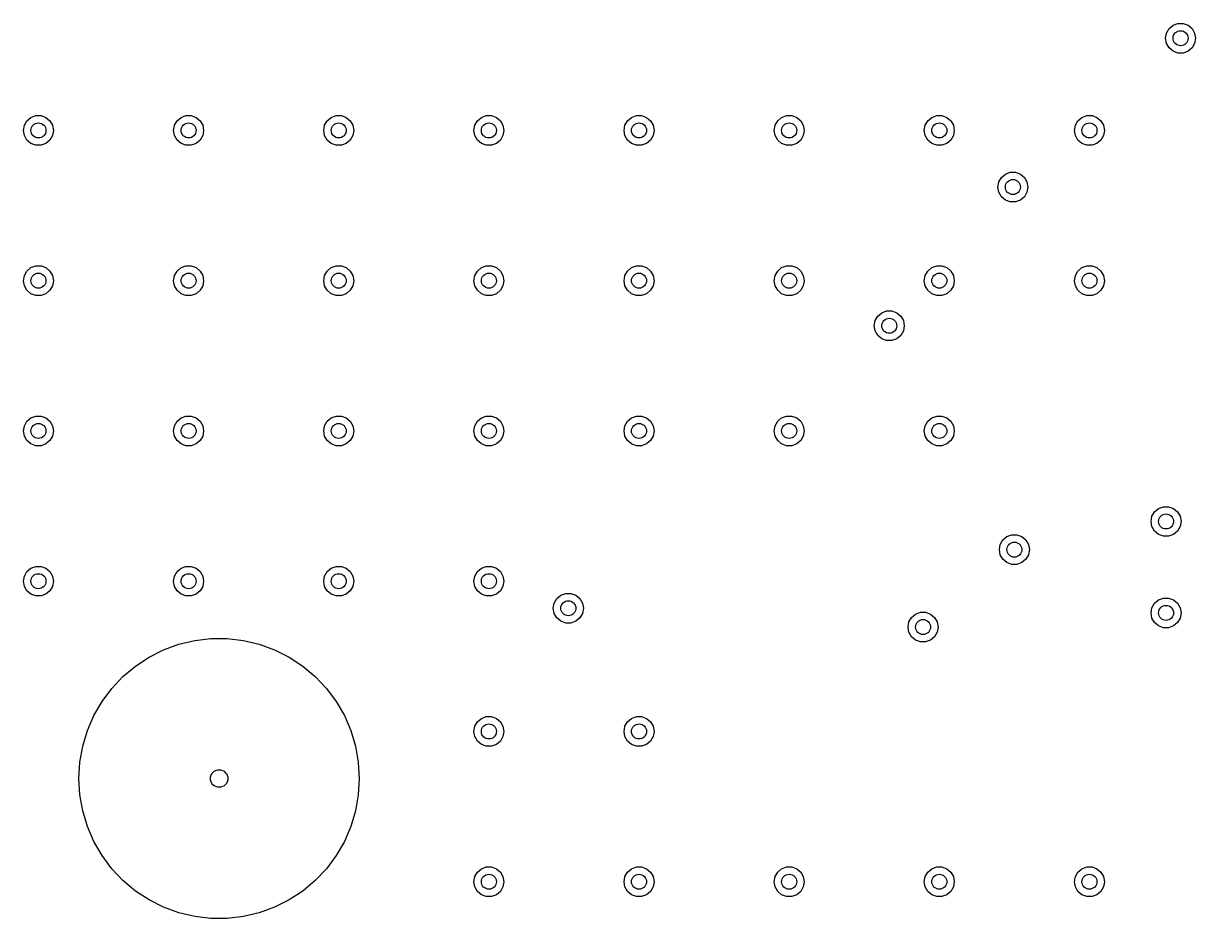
# Model space of a CAD drawing. Extents: x 4.4 to 6.31, y -4.84 to -3.38.
# Drawn here: x 4.401 to 5.323, y -4.841 to -4.137 of the extents above; entities that cross this region are included whole.
import ezdxf

# ---------------------------------------------------------------- set-up
doc = ezdxf.new("R2010")
doc.units = 0
doc.header["$MEASUREMENT"] = 0
doc.layers.add('BLACK', color=7, linetype='CONTINUOUS')

msp = doc.modelspace()

# ---------------------------------------------------------------- linework, layer by layer
at = {"layer": 'BLACK', "linetype": 'CONTINUOUS'}
for p, q in [((5.30237, -4.14123), (5.30551, -4.13859)), ((5.30551, -4.13859), (5.30937, -4.13719)), ((5.30937, -4.13719), (5.31347, -4.13719)), ((5.31347, -4.13719), (5.31732, -4.13859)), ((5.31732, -4.13859), (5.32047, -4.14123)), ((5.29961, -4.14882), (5.30032, -4.14478)), ((5.30032, -4.15286), (5.29961, -4.14882)), ((5.30032, -4.14478), (5.30237, -4.14123)), ((5.32047, -4.14123), (5.32252, -4.14478)), ((5.32252, -4.14478), (5.32323, -4.14882)), ((5.32323, -4.14882), (5.32252, -4.15286)), ((5.30237, -4.15641), (5.30032, -4.15286)), ((5.30551, -4.15905), (5.30237, -4.15641)), ((5.32047, -4.15641), (5.31732, -4.15905)), ((5.32252, -4.15286), (5.32047, -4.15641)), ((5.30937, -4.16045), (5.30551, -4.15905)), ((5.31347, -4.16045), (5.30937, -4.16045)), ((5.31732, -4.15905), (5.31347, -4.16045)), ((4.40189, -4.21722), (4.40394, -4.21367)), ((4.40394, -4.21367), (4.40709, -4.21103)), ((4.40709, -4.21103), (4.41094, -4.20963)), ((4.41094, -4.20963), (4.41504, -4.20963)), ((4.41504, -4.20963), (4.4189, -4.21103)), ((4.4189, -4.21103), (4.42204, -4.21367)), ((4.42204, -4.21367), (4.42409, -4.21722)), ((4.52, -4.21722), (4.52205, -4.21367)), ((4.52205, -4.21367), (4.5252, -4.21103)), ((4.5252, -4.21103), (4.52905, -4.20963)), ((4.52905, -4.20963), (4.53315, -4.20963)), ((4.53315, -4.20963), (4.53701, -4.21103)), ((4.53701, -4.21103), (4.54015, -4.21367)), ((4.54015, -4.21367), (4.5422, -4.21722)), ((4.63811, -4.21722), (4.64016, -4.21367)), ((4.64016, -4.21367), (4.64331, -4.21103)), ((4.64331, -4.21103), (4.64716, -4.20963)), ((4.64716, -4.20963), (4.65126, -4.20963)), ((4.65126, -4.20963), (4.65512, -4.21103)), ((4.65512, -4.21103), (4.65826, -4.21367)), ((4.65826, -4.21367), (4.66031, -4.21722)), ((4.75622, -4.21722), (4.75828, -4.21367)), ((4.75828, -4.21367), (4.76142, -4.21103)), ((4.76142, -4.21103), (4.76527, -4.20963)), ((4.76527, -4.20963), (4.76937, -4.20963)), ((4.76937, -4.20963), (4.77323, -4.21103)), ((4.77323, -4.21103), (4.77637, -4.21367)), ((4.77637, -4.21367), (4.77842, -4.21722)), ((4.87433, -4.21722), (4.87639, -4.21367)), ((4.87639, -4.21367), (4.87953, -4.21103)), ((4.87953, -4.21103), (4.88338, -4.20963)), ((4.88338, -4.20963), (4.88748, -4.20963)), ((4.88748, -4.20963), (4.89134, -4.21103)), ((4.89134, -4.21103), (4.89448, -4.21367)), ((4.89448, -4.21367), (4.89653, -4.21722)), ((4.99244, -4.21722), (4.9945, -4.21367)), ((4.9945, -4.21367), (4.99764, -4.21103)), ((4.99764, -4.21103), (5.00149, -4.20963)), ((5.00149, -4.20963), (5.00559, -4.20963)), ((5.00559, -4.20963), (5.00945, -4.21103)), ((5.00945, -4.21103), (5.01259, -4.21367)), ((5.01259, -4.21367), (5.01464, -4.21722)), ((5.11055, -4.21722), (5.11261, -4.21367)), ((5.11261, -4.21367), (5.11575, -4.21103)), ((5.11575, -4.21103), (5.1196, -4.20963)), ((5.1196, -4.20963), (5.1237, -4.20963)), ((5.1237, -4.20963), (5.12756, -4.21103)), ((5.12756, -4.21103), (5.1307, -4.21367)), ((5.1307, -4.21367), (5.13275, -4.21722)), ((5.22867, -4.21722), (5.23072, -4.21367)), ((5.23072, -4.21367), (5.23386, -4.21103)), ((5.23386, -4.21103), (5.23771, -4.20963)), ((5.23771, -4.20963), (5.24181, -4.20963)), ((5.24181, -4.20963), (5.24567, -4.21103)), ((5.24567, -4.21103), (5.24881, -4.21367)), ((5.24881, -4.21367), (5.25086, -4.21722)), ((4.40118, -4.22126), (4.40189, -4.21722)), ((4.40189, -4.2253), (4.40118, -4.22126)), ((4.42409, -4.21722), (4.4248, -4.22126)), ((4.4248, -4.22126), (4.42409, -4.2253)), ((4.51929, -4.22126), (4.52, -4.21722)), ((4.52, -4.2253), (4.51929, -4.22126)), ((4.5422, -4.21722), (4.54291, -4.22126)), ((4.54291, -4.22126), (4.5422, -4.2253)), ((4.6374, -4.22126), (4.63811, -4.21722)), ((4.63811, -4.2253), (4.6374, -4.22126)), ((4.66031, -4.21722), (4.66102, -4.22126)), ((4.66102, -4.22126), (4.66031, -4.2253)), ((4.75551, -4.22126), (4.75622, -4.21722)), ((4.75622, -4.2253), (4.75551, -4.22126)), ((4.77842, -4.21722), (4.77913, -4.22126)), ((4.77913, -4.22126), (4.77842, -4.2253)), ((4.87362, -4.22126), (4.87433, -4.21722)), ((4.87433, -4.2253), (4.87362, -4.22126)), ((4.89653, -4.21722), (4.89724, -4.22126)), ((4.89724, -4.22126), (4.89653, -4.2253)), ((4.99173, -4.22126), (4.99244, -4.21722)), ((4.99244, -4.2253), (4.99173, -4.22126)), ((5.01464, -4.21722), (5.01535, -4.22126)), ((5.01535, -4.22126), (5.01464, -4.2253)), ((5.10984, -4.22126), (5.11055, -4.21722)), ((5.11055, -4.2253), (5.10984, -4.22126)), ((5.13275, -4.21722), (5.13346, -4.22126)), ((5.13346, -4.22126), (5.13275, -4.2253)), ((5.22795, -4.22126), (5.22867, -4.21722)), ((5.22867, -4.2253), (5.22795, -4.22126)), ((5.25086, -4.21722), (5.25157, -4.22126)), ((5.25157, -4.22126), (5.25086, -4.2253)), ((4.40394, -4.22885), (4.40189, -4.2253)), ((4.40709, -4.23149), (4.40394, -4.22885)), ((4.41094, -4.23289), (4.40709, -4.23149)), ((4.4189, -4.23149), (4.41504, -4.23289)), ((4.42204, -4.22885), (4.4189, -4.23149)), ((4.42409, -4.2253), (4.42204, -4.22885)), ((4.52205, -4.22885), (4.52, -4.2253)), ((4.5252, -4.23149), (4.52205, -4.22885)), ((4.52905, -4.23289), (4.5252, -4.23149)), ((4.53701, -4.23149), (4.53315, -4.23289)), ((4.54015, -4.22885), (4.53701, -4.23149)), ((4.5422, -4.2253), (4.54015, -4.22885)), ((4.64016, -4.22885), (4.63811, -4.2253)), ((4.64331, -4.23149), (4.64016, -4.22885)), ((4.64716, -4.23289), (4.64331, -4.23149)), ((4.65512, -4.23149), (4.65126, -4.23289)), ((4.65826, -4.22885), (4.65512, -4.23149)), ((4.66031, -4.2253), (4.65826, -4.22885)), ((4.75828, -4.22885), (4.75622, -4.2253)), ((4.76142, -4.23149), (4.75828, -4.22885)), ((4.76527, -4.23289), (4.76142, -4.23149)), ((4.77323, -4.23149), (4.76937, -4.23289)), ((4.77637, -4.22885), (4.77323, -4.23149)), ((4.77842, -4.2253), (4.77637, -4.22885)), ((4.87639, -4.22885), (4.87433, -4.2253)), ((4.87953, -4.23149), (4.87639, -4.22885)), ((4.88338, -4.23289), (4.87953, -4.23149)), ((4.89134, -4.23149), (4.88748, -4.23289)), ((4.89448, -4.22885), (4.89134, -4.23149)), ((4.89653, -4.2253), (4.89448, -4.22885)), ((4.9945, -4.22885), (4.99244, -4.2253)), ((4.99764, -4.23149), (4.9945, -4.22885)), ((5.00149, -4.23289), (4.99764, -4.23149)), ((5.00945, -4.23149), (5.00559, -4.23289)), ((5.01259, -4.22885), (5.00945, -4.23149)), ((5.01464, -4.2253), (5.01259, -4.22885)), ((5.11261, -4.22885), (5.11055, -4.2253)), ((5.11575, -4.23149), (5.11261, -4.22885)), ((5.1196, -4.23289), (5.11575, -4.23149)), ((5.12756, -4.23149), (5.1237, -4.23289)), ((5.1307, -4.22885), (5.12756, -4.23149)), ((5.13275, -4.2253), (5.1307, -4.22885)), ((5.23072, -4.22885), (5.22867, -4.2253)), ((5.23386, -4.23149), (5.23072, -4.22885)), ((5.23771, -4.23289), (5.23386, -4.23149)), ((5.24567, -4.23149), (5.24181, -4.23289)), ((5.24881, -4.22885), (5.24567, -4.23149)), ((5.25086, -4.2253), (5.24881, -4.22885)), ((4.41504, -4.23289), (4.41094, -4.23289)), ((4.53315, -4.23289), (4.52905, -4.23289)), ((4.65126, -4.23289), (4.64716, -4.23289)), ((4.76937, -4.23289), (4.76527, -4.23289)), ((4.88748, -4.23289), (4.88338, -4.23289)), ((5.00559, -4.23289), (5.00149, -4.23289)), ((5.1237, -4.23289), (5.1196, -4.23289)), ((5.24181, -4.23289), (5.23771, -4.23289)), ((5.16843, -4.26171), (5.17048, -4.25816)), ((5.17048, -4.25816), (5.17362, -4.25552)), ((5.17362, -4.25552), (5.17748, -4.25412)), ((5.17748, -4.25412), (5.18158, -4.25412)), ((5.18158, -4.25412), (5.18543, -4.25552)), ((5.18543, -4.25552), (5.18858, -4.25816)), ((5.18858, -4.25816), (5.19063, -4.26171)), ((5.16772, -4.26575), (5.16843, -4.26171)), ((5.16843, -4.26979), (5.16772, -4.26575)), ((5.19063, -4.26171), (5.19134, -4.26575)), ((5.19134, -4.26575), (5.19063, -4.26979)), ((5.17048, -4.27334), (5.16843, -4.26979)), ((5.17362, -4.27598), (5.17048, -4.27334)), ((5.17748, -4.27738), (5.17362, -4.27598)), ((5.18158, -4.27738), (5.17748, -4.27738)), ((5.18543, -4.27598), (5.18158, -4.27738)), ((5.18858, -4.27334), (5.18543, -4.27598)), ((5.19063, -4.26979), (5.18858, -4.27334)), ((4.40189, -4.33533), (4.40394, -4.33178)), ((4.40394, -4.33178), (4.40709, -4.32914)), ((4.40709, -4.32914), (4.41094, -4.32774)), ((4.41094, -4.32774), (4.41504, -4.32774)), ((4.41504, -4.32774), (4.4189, -4.32914)), ((4.4189, -4.32914), (4.42204, -4.33178)), ((4.42204, -4.33178), (4.42409, -4.33533)), ((4.52, -4.33533), (4.52205, -4.33178)), ((4.52205, -4.33178), (4.5252, -4.32914)), ((4.5252, -4.32914), (4.52905, -4.32774)), ((4.52905, -4.32774), (4.53315, -4.32774)), ((4.53315, -4.32774), (4.53701, -4.32914)), ((4.53701, -4.32914), (4.54015, -4.33178)), ((4.54015, -4.33178), (4.5422, -4.33533)), ((4.63811, -4.33533), (4.64016, -4.33178)), ((4.64016, -4.33178), (4.64331, -4.32914)), ((4.64331, -4.32914), (4.64716, -4.32774)), ((4.64716, -4.32774), (4.65126, -4.32774)), ((4.65126, -4.32774), (4.65512, -4.32914)), ((4.65512, -4.32914), (4.65826, -4.33178)), ((4.65826, -4.33178), (4.66031, -4.33533)), ((4.75622, -4.33533), (4.75828, -4.33178)), ((4.75828, -4.33178), (4.76142, -4.32914)), ((4.76142, -4.32914), (4.76527, -4.32774)), ((4.76527, -4.32774), (4.76937, -4.32774)), ((4.76937, -4.32774), (4.77323, -4.32914)), ((4.77323, -4.32914), (4.77637, -4.33178)), ((4.77637, -4.33178), (4.77842, -4.33533)), ((4.87433, -4.33533), (4.87639, -4.33178)), ((4.87639, -4.33178), (4.87953, -4.32914)), ((4.87953, -4.32914), (4.88338, -4.32774)), ((4.88338, -4.32774), (4.88748, -4.32774)), ((4.88748, -4.32774), (4.89134, -4.32914)), ((4.89134, -4.32914), (4.89448, -4.33178)), ((4.89448, -4.33178), (4.89653, -4.33533)), ((4.99244, -4.33533), (4.9945, -4.33178)), ((4.9945, -4.33178), (4.99764, -4.32914)), ((4.99764, -4.32914), (5.00149, -4.32774)), ((5.00149, -4.32774), (5.00559, -4.32774)), ((5.00559, -4.32774), (5.00945, -4.32914)), ((5.00945, -4.32914), (5.01259, -4.33178)), ((5.01259, -4.33178), (5.01464, -4.33533)), ((5.11055, -4.33533), (5.11261, -4.33178)), ((5.11261, -4.33178), (5.11575, -4.32914)), ((5.11575, -4.32914), (5.1196, -4.32774)), ((5.1196, -4.32774), (5.1237, -4.32774)), ((5.1237, -4.32774), (5.12756, -4.32914)), ((5.12756, -4.32914), (5.1307, -4.33178)), ((5.1307, -4.33178), (5.13275, -4.33533)), ((5.22867, -4.33533), (5.23072, -4.33178)), ((5.23072, -4.33178), (5.23386, -4.32914)), ((5.23386, -4.32914), (5.23771, -4.32774)), ((5.23771, -4.32774), (5.24181, -4.32774)), ((5.24181, -4.32774), (5.24567, -4.32914)), ((5.24567, -4.32914), (5.24881, -4.33178)), ((5.24881, -4.33178), (5.25086, -4.33533)), ((4.40118, -4.33937), (4.40189, -4.33533)), ((4.40189, -4.34341), (4.40118, -4.33937)), ((4.42409, -4.33533), (4.4248, -4.33937)), ((4.4248, -4.33937), (4.42409, -4.34341)), ((4.51929, -4.33937), (4.52, -4.33533)), ((4.52, -4.34341), (4.51929, -4.33937)), ((4.5422, -4.33533), (4.54291, -4.33937)), ((4.54291, -4.33937), (4.5422, -4.34341)), ((4.6374, -4.33937), (4.63811, -4.33533)), ((4.63811, -4.34341), (4.6374, -4.33937)), ((4.66031, -4.33533), (4.66102, -4.33937)), ((4.66102, -4.33937), (4.66031, -4.34341)), ((4.75551, -4.33937), (4.75622, -4.33533)), ((4.75622, -4.34341), (4.75551, -4.33937)), ((4.77842, -4.33533), (4.77913, -4.33937)), ((4.77913, -4.33937), (4.77842, -4.34341)), ((4.87362, -4.33937), (4.87433, -4.33533)), ((4.87433, -4.34341), (4.87362, -4.33937)), ((4.89653, -4.33533), (4.89724, -4.33937)), ((4.89724, -4.33937), (4.89653, -4.34341)), ((4.99173, -4.33937), (4.99244, -4.33533)), ((4.99244, -4.34341), (4.99173, -4.33937)), ((5.01464, -4.33533), (5.01535, -4.33937)), ((5.01535, -4.33937), (5.01464, -4.34341)), ((5.10984, -4.33937), (5.11055, -4.33533)), ((5.11055, -4.34341), (5.10984, -4.33937)), ((5.13275, -4.33533), (5.13346, -4.33937)), ((5.13346, -4.33937), (5.13275, -4.34341)), ((5.22795, -4.33937), (5.22867, -4.33533)), ((5.22867, -4.34341), (5.22795, -4.33937)), ((5.25086, -4.33533), (5.25157, -4.33937)), ((5.25157, -4.33937), (5.25086, -4.34341)), ((4.40394, -4.34696), (4.40189, -4.34341)), ((4.40709, -4.3496), (4.40394, -4.34696)), ((4.41094, -4.351), (4.40709, -4.3496)), ((4.41504, -4.351), (4.41094, -4.351)), ((4.4189, -4.3496), (4.41504, -4.351)), ((4.42204, -4.34696), (4.4189, -4.3496)), ((4.42409, -4.34341), (4.42204, -4.34696)), ((4.52205, -4.34696), (4.52, -4.34341)), ((4.5252, -4.3496), (4.52205, -4.34696)), ((4.52905, -4.351), (4.5252, -4.3496)), ((4.53315, -4.351), (4.52905, -4.351)), ((4.53701, -4.3496), (4.53315, -4.351)), ((4.54015, -4.34696), (4.53701, -4.3496)), ((4.5422, -4.34341), (4.54015, -4.34696)), ((4.64016, -4.34696), (4.63811, -4.34341)), ((4.64331, -4.3496), (4.64016, -4.34696)), ((4.64716, -4.351), (4.64331, -4.3496)), ((4.65126, -4.351), (4.64716, -4.351)), ((4.65512, -4.3496), (4.65126, -4.351)), ((4.65826, -4.34696), (4.65512, -4.3496)), ((4.66031, -4.34341), (4.65826, -4.34696)), ((4.75828, -4.34696), (4.75622, -4.34341)), ((4.76142, -4.3496), (4.75828, -4.34696)), ((4.76527, -4.351), (4.76142, -4.3496)), ((4.76937, -4.351), (4.76527, -4.351)), ((4.77323, -4.3496), (4.76937, -4.351)), ((4.77637, -4.34696), (4.77323, -4.3496)), ((4.77842, -4.34341), (4.77637, -4.34696)), ((4.87639, -4.34696), (4.87433, -4.34341)), ((4.87953, -4.3496), (4.87639, -4.34696)), ((4.88338, -4.351), (4.87953, -4.3496)), ((4.88748, -4.351), (4.88338, -4.351)), ((4.89134, -4.3496), (4.88748, -4.351)), ((4.89448, -4.34696), (4.89134, -4.3496)), ((4.89653, -4.34341), (4.89448, -4.34696)), ((4.9945, -4.34696), (4.99244, -4.34341)), ((4.99764, -4.3496), (4.9945, -4.34696)), ((5.00149, -4.351), (4.99764, -4.3496)), ((5.00559, -4.351), (5.00149, -4.351)), ((5.00945, -4.3496), (5.00559, -4.351)), ((5.01259, -4.34696), (5.00945, -4.3496)), ((5.01464, -4.34341), (5.01259, -4.34696)), ((5.11261, -4.34696), (5.11055, -4.34341)), ((5.11575, -4.3496), (5.11261, -4.34696)), ((5.1196, -4.351), (5.11575, -4.3496)), ((5.1237, -4.351), (5.1196, -4.351)), ((5.12756, -4.3496), (5.1237, -4.351)), ((5.1307, -4.34696), (5.12756, -4.3496)), ((5.13275, -4.34341), (5.1307, -4.34696)), ((5.23072, -4.34696), (5.22867, -4.34341)), ((5.23386, -4.3496), (5.23072, -4.34696)), ((5.23771, -4.351), (5.23386, -4.3496)), ((5.24181, -4.351), (5.23771, -4.351)), ((5.24567, -4.3496), (5.24181, -4.351)), ((5.24881, -4.34696), (5.24567, -4.3496)), ((5.25086, -4.34341), (5.24881, -4.34696)), ((5.07118, -4.37076), (5.07324, -4.36721)), ((5.07324, -4.36721), (5.07638, -4.36457)), ((5.07638, -4.36457), (5.08023, -4.36317)), ((5.08023, -4.36317), (5.08433, -4.36317)), ((5.08433, -4.36317), (5.08819, -4.36457)), ((5.08819, -4.36457), (5.09133, -4.36721)), ((5.09133, -4.36721), (5.09338, -4.37076)), ((5.07047, -4.3748), (5.07118, -4.37076)), ((5.07118, -4.37884), (5.07047, -4.3748)), ((5.07324, -4.3824), (5.07118, -4.37884)), ((5.09338, -4.37884), (5.09133, -4.3824)), ((5.09338, -4.37076), (5.09409, -4.3748)), ((5.09409, -4.3748), (5.09338, -4.37884)), ((5.07638, -4.38503), (5.07324, -4.3824)), ((5.08023, -4.38643), (5.07638, -4.38503)), ((5.08433, -4.38643), (5.08023, -4.38643)), ((5.08819, -4.38503), (5.08433, -4.38643)), ((5.09133, -4.3824), (5.08819, -4.38503)), ((4.40118, -4.45748), (4.40189, -4.45344)), ((4.40189, -4.45344), (4.40394, -4.44989)), ((4.40394, -4.44989), (4.40709, -4.44725)), ((4.40709, -4.44725), (4.41094, -4.44585)), ((4.41094, -4.44585), (4.41504, -4.44585)), ((4.41504, -4.44585), (4.4189, -4.44725)), ((4.4189, -4.44725), (4.42204, -4.44989)), ((4.42204, -4.44989), (4.42409, -4.45344)), ((4.42409, -4.45344), (4.4248, -4.45748)), ((4.51929, -4.45748), (4.52, -4.45344)), ((4.52, -4.45344), (4.52205, -4.44989)), ((4.52205, -4.44989), (4.5252, -4.44725)), ((4.5252, -4.44725), (4.52905, -4.44585)), ((4.52905, -4.44585), (4.53315, -4.44585)), ((4.53315, -4.44585), (4.53701, -4.44725)), ((4.53701, -4.44725), (4.54015, -4.44989)), ((4.54015, -4.44989), (4.5422, -4.45344)), ((4.5422, -4.45344), (4.54291, -4.45748)), ((4.6374, -4.45748), (4.63811, -4.45344)), ((4.63811, -4.45344), (4.64016, -4.44989)), ((4.64016, -4.44989), (4.64331, -4.44725)), ((4.64331, -4.44725), (4.64716, -4.44585)), ((4.64716, -4.44585), (4.65126, -4.44585)), ((4.65126, -4.44585), (4.65512, -4.44725)), ((4.65512, -4.44725), (4.65826, -4.44989)), ((4.65826, -4.44989), (4.66031, -4.45344)), ((4.66031, -4.45344), (4.66102, -4.45748)), ((4.75551, -4.45748), (4.75622, -4.45344)), ((4.75622, -4.45344), (4.75828, -4.44989)), ((4.75828, -4.44989), (4.76142, -4.44725)), ((4.76142, -4.44725), (4.76527, -4.44585)), ((4.76527, -4.44585), (4.76937, -4.44585)), ((4.76937, -4.44585), (4.77323, -4.44725)), ((4.77323, -4.44725), (4.77637, -4.44989)), ((4.77637, -4.44989), (4.77842, -4.45344)), ((4.77842, -4.45344), (4.77913, -4.45748)), ((4.87362, -4.45748), (4.87433, -4.45344)), ((4.87433, -4.45344), (4.87639, -4.44989)), ((4.87639, -4.44989), (4.87953, -4.44725)), ((4.87953, -4.44725), (4.88338, -4.44585)), ((4.88338, -4.44585), (4.88748, -4.44585)), ((4.88748, -4.44585), (4.89134, -4.44725)), ((4.89134, -4.44725), (4.89448, -4.44989)), ((4.89448, -4.44989), (4.89653, -4.45344)), ((4.89653, -4.45344), (4.89724, -4.45748)), ((4.99173, -4.45748), (4.99244, -4.45344)), ((4.99244, -4.45344), (4.9945, -4.44989)), ((4.9945, -4.44989), (4.99764, -4.44725)), ((4.99764, -4.44725), (5.00149, -4.44585)), ((5.00149, -4.44585), (5.00559, -4.44585)), ((5.00559, -4.44585), (5.00945, -4.44725)), ((5.00945, -4.44725), (5.01259, -4.44989)), ((5.01259, -4.44989), (5.01464, -4.45344)), ((5.01464, -4.45344), (5.01535, -4.45748)), ((5.10984, -4.45748), (5.11055, -4.45344)), ((5.11055, -4.45344), (5.11261, -4.44989)), ((5.11261, -4.44989), (5.11575, -4.44725)), ((5.11575, -4.44725), (5.1196, -4.44585)), ((5.1196, -4.44585), (5.1237, -4.44585)), ((5.1237, -4.44585), (5.12756, -4.44725)), ((5.12756, -4.44725), (5.1307, -4.44989)), ((5.1307, -4.44989), (5.13275, -4.45344)), ((5.13275, -4.45344), (5.13346, -4.45748)), ((4.40189, -4.46152), (4.40118, -4.45748)), ((4.40394, -4.46507), (4.40189, -4.46152)), ((4.42409, -4.46152), (4.42204, -4.46507)), ((4.4248, -4.45748), (4.42409, -4.46152)), ((4.52, -4.46152), (4.51929, -4.45748)), ((4.52205, -4.46507), (4.52, -4.46152)), ((4.5422, -4.46152), (4.54015, -4.46507)), ((4.54291, -4.45748), (4.5422, -4.46152)), ((4.63811, -4.46152), (4.6374, -4.45748)), ((4.64016, -4.46507), (4.63811, -4.46152)), ((4.66031, -4.46152), (4.65826, -4.46507)), ((4.66102, -4.45748), (4.66031, -4.46152)), ((4.75622, -4.46152), (4.75551, -4.45748)), ((4.75828, -4.46507), (4.75622, -4.46152)), ((4.77842, -4.46152), (4.77637, -4.46507)), ((4.77913, -4.45748), (4.77842, -4.46152)), ((4.87433, -4.46152), (4.87362, -4.45748)), ((4.87639, -4.46507), (4.87433, -4.46152)), ((4.89653, -4.46152), (4.89448, -4.46507)), ((4.89724, -4.45748), (4.89653, -4.46152)), ((4.99244, -4.46152), (4.99173, -4.45748)), ((4.9945, -4.46507), (4.99244, -4.46152)), ((5.01464, -4.46152), (5.01259, -4.46507)), ((5.01535, -4.45748), (5.01464, -4.46152)), ((5.11055, -4.46152), (5.10984, -4.45748)), ((5.11261, -4.46507), (5.11055, -4.46152)), ((5.13275, -4.46152), (5.1307, -4.46507)), ((5.13346, -4.45748), (5.13275, -4.46152)), ((4.40709, -4.46771), (4.40394, -4.46507)), ((4.41094, -4.46911), (4.40709, -4.46771)), ((4.41504, -4.46911), (4.41094, -4.46911)), ((4.4189, -4.46771), (4.41504, -4.46911)), ((4.42204, -4.46507), (4.4189, -4.46771)), ((4.5252, -4.46771), (4.52205, -4.46507)), ((4.52905, -4.46911), (4.5252, -4.46771)), ((4.53315, -4.46911), (4.52905, -4.46911)), ((4.53701, -4.46771), (4.53315, -4.46911)), ((4.54015, -4.46507), (4.53701, -4.46771)), ((4.64331, -4.46771), (4.64016, -4.46507)), ((4.64716, -4.46911), (4.64331, -4.46771)), ((4.65126, -4.46911), (4.64716, -4.46911)), ((4.65512, -4.46771), (4.65126, -4.46911)), ((4.65826, -4.46507), (4.65512, -4.46771)), ((4.76142, -4.46771), (4.75828, -4.46507)), ((4.76527, -4.46911), (4.76142, -4.46771)), ((4.76937, -4.46911), (4.76527, -4.46911)), ((4.77323, -4.46771), (4.76937, -4.46911)), ((4.77637, -4.46507), (4.77323, -4.46771)), ((4.87953, -4.46771), (4.87639, -4.46507)), ((4.88338, -4.46911), (4.87953, -4.46771)), ((4.88748, -4.46911), (4.88338, -4.46911)), ((4.89134, -4.46771), (4.88748, -4.46911)), ((4.89448, -4.46507), (4.89134, -4.46771)), ((4.99764, -4.46771), (4.9945, -4.46507)), ((5.00149, -4.46911), (4.99764, -4.46771)), ((5.00559, -4.46911), (5.00149, -4.46911)), ((5.00945, -4.46771), (5.00559, -4.46911)), ((5.01259, -4.46507), (5.00945, -4.46771)), ((5.11575, -4.46771), (5.11261, -4.46507)), ((5.1196, -4.46911), (5.11575, -4.46771)), ((5.1237, -4.46911), (5.1196, -4.46911)), ((5.12756, -4.46771), (5.1237, -4.46911)), ((5.1307, -4.46507), (5.12756, -4.46771)), ((5.29409, -4.51841), (5.29795, -4.51701)), ((5.29795, -4.51701), (5.30205, -4.51701)), ((5.30205, -4.51701), (5.30591, -4.51841)), ((5.28819, -4.52864), (5.2889, -4.5246)), ((5.2889, -4.5246), (5.29095, -4.52105)), ((5.29095, -4.52105), (5.29409, -4.51841)), ((5.30591, -4.51841), (5.30905, -4.52105)), ((5.30905, -4.52105), (5.3111, -4.5246)), ((5.3111, -4.5246), (5.31181, -4.52864)), ((5.2889, -4.53268), (5.28819, -4.52864)), ((5.29095, -4.53623), (5.2889, -4.53268)), ((5.29409, -4.53887), (5.29095, -4.53623)), ((5.30905, -4.53623), (5.30591, -4.53887)), ((5.3111, -4.53268), (5.30905, -4.53623)), ((5.31181, -4.52864), (5.3111, -4.53268)), ((5.16961, -4.54675), (5.17166, -4.5432)), ((5.17166, -4.5432), (5.1748, -4.54056)), ((5.1748, -4.54056), (5.17866, -4.53916)), ((5.17866, -4.53916), (5.18276, -4.53916)), ((5.18276, -4.53916), (5.18661, -4.54056)), ((5.18661, -4.54056), (5.18976, -4.5432)), ((5.18976, -4.5432), (5.19181, -4.54675)), ((5.29795, -4.54027), (5.29409, -4.53887)), ((5.30205, -4.54027), (5.29795, -4.54027)), ((5.30591, -4.53887), (5.30205, -4.54027)), ((5.1689, -4.55079), (5.16961, -4.54675)), ((5.16961, -4.55483), (5.1689, -4.55079)), ((5.17166, -4.55838), (5.16961, -4.55483)), ((5.19181, -4.55483), (5.18976, -4.55838)), ((5.19181, -4.54675), (5.19252, -4.55079)), ((5.19252, -4.55079), (5.19181, -4.55483)), ((4.40709, -4.56536), (4.41094, -4.56396)), ((4.41094, -4.56396), (4.41504, -4.56396)), ((4.41504, -4.56396), (4.4189, -4.56536)), ((4.5252, -4.56536), (4.52905, -4.56396)), ((4.52905, -4.56396), (4.53315, -4.56396)), ((4.53315, -4.56396), (4.53701, -4.56536)), ((4.64331, -4.56536), (4.64716, -4.56396)), ((4.64716, -4.56396), (4.65126, -4.56396)), ((4.65126, -4.56396), (4.65512, -4.56536)), ((4.76142, -4.56536), (4.76527, -4.56396)), ((4.76527, -4.56396), (4.76937, -4.56396)), ((4.76937, -4.56396), (4.77323, -4.56536)), ((5.1748, -4.56102), (5.17166, -4.55838)), ((5.17866, -4.56242), (5.1748, -4.56102)), ((5.18276, -4.56242), (5.17866, -4.56242)), ((5.18661, -4.56102), (5.18276, -4.56242)), ((5.18976, -4.55838), (5.18661, -4.56102)), ((4.40118, -4.57559), (4.40189, -4.57155)), ((4.40189, -4.57155), (4.40394, -4.568)), ((4.40394, -4.568), (4.40709, -4.56536)), ((4.4189, -4.56536), (4.42204, -4.568)), ((4.42204, -4.568), (4.42409, -4.57155)), ((4.42409, -4.57155), (4.4248, -4.57559)), ((4.51929, -4.57559), (4.52, -4.57155)), ((4.52, -4.57155), (4.52205, -4.568)), ((4.52205, -4.568), (4.5252, -4.56536)), ((4.53701, -4.56536), (4.54015, -4.568)), ((4.54015, -4.568), (4.5422, -4.57155)), ((4.5422, -4.57155), (4.54291, -4.57559)), ((4.6374, -4.57559), (4.63811, -4.57155)), ((4.63811, -4.57155), (4.64016, -4.568)), ((4.64016, -4.568), (4.64331, -4.56536)), ((4.65512, -4.56536), (4.65826, -4.568)), ((4.65826, -4.568), (4.66031, -4.57155)), ((4.66031, -4.57155), (4.66102, -4.57559)), ((4.75551, -4.57559), (4.75622, -4.57155)), ((4.75622, -4.57155), (4.75828, -4.568)), ((4.75828, -4.568), (4.76142, -4.56536)), ((4.77323, -4.56536), (4.77637, -4.568)), ((4.77637, -4.568), (4.77842, -4.57155)), ((4.77842, -4.57155), (4.77913, -4.57559)), ((4.40189, -4.57963), (4.40118, -4.57559)), ((4.40394, -4.58318), (4.40189, -4.57963)), ((4.42409, -4.57963), (4.42204, -4.58318)), ((4.4248, -4.57559), (4.42409, -4.57963)), ((4.52, -4.57963), (4.51929, -4.57559)), ((4.52205, -4.58318), (4.52, -4.57963)), ((4.5422, -4.57963), (4.54015, -4.58318)), ((4.54291, -4.57559), (4.5422, -4.57963)), ((4.63811, -4.57963), (4.6374, -4.57559)), ((4.64016, -4.58318), (4.63811, -4.57963)), ((4.66031, -4.57963), (4.65826, -4.58318)), ((4.66102, -4.57559), (4.66031, -4.57963)), ((4.75622, -4.57963), (4.75551, -4.57559)), ((4.75828, -4.58318), (4.75622, -4.57963)), ((4.77842, -4.57963), (4.77637, -4.58318)), ((4.77913, -4.57559), (4.77842, -4.57963)), ((4.40709, -4.58582), (4.40394, -4.58318)), ((4.41094, -4.58722), (4.40709, -4.58582)), ((4.41504, -4.58722), (4.41094, -4.58722)), ((4.4189, -4.58582), (4.41504, -4.58722)), ((4.42204, -4.58318), (4.4189, -4.58582)), ((4.5252, -4.58582), (4.52205, -4.58318)), ((4.52905, -4.58722), (4.5252, -4.58582)), ((4.53315, -4.58722), (4.52905, -4.58722)), ((4.53701, -4.58582), (4.53315, -4.58722)), ((4.54015, -4.58318), (4.53701, -4.58582)), ((4.64331, -4.58582), (4.64016, -4.58318)), ((4.64716, -4.58722), (4.64331, -4.58582)), ((4.65126, -4.58722), (4.64716, -4.58722)), ((4.65512, -4.58582), (4.65126, -4.58722)), ((4.65826, -4.58318), (4.65512, -4.58582)), ((4.76142, -4.58582), (4.75828, -4.58318)), ((4.76527, -4.58722), (4.76142, -4.58582)), ((4.76937, -4.58722), (4.76527, -4.58722)), ((4.77323, -4.58582), (4.76937, -4.58722)), ((4.77637, -4.58318), (4.77323, -4.58582)), ((4.81872, -4.59281), (4.82078, -4.58926)), ((4.82078, -4.58926), (4.82392, -4.58662)), ((4.82392, -4.58662), (4.82777, -4.58522)), ((4.82777, -4.58522), (4.83187, -4.58522)), ((4.83187, -4.58522), (4.83573, -4.58662)), ((4.83573, -4.58662), (4.83887, -4.58926)), ((4.83887, -4.58926), (4.84092, -4.59281)), ((5.29095, -4.5929), (5.29409, -4.59026)), ((5.29409, -4.59026), (5.29795, -4.58886)), ((5.29795, -4.58886), (5.30205, -4.58886)), ((5.30205, -4.58886), (5.30591, -4.59026)), ((5.30591, -4.59026), (5.30905, -4.5929)), ((4.81801, -4.59685), (4.81872, -4.59281)), ((4.81872, -4.60089), (4.81801, -4.59685)), ((4.82078, -4.60444), (4.81872, -4.60089)), ((4.84092, -4.60089), (4.83887, -4.60444)), ((4.84092, -4.59281), (4.84163, -4.59685)), ((4.84163, -4.59685), (4.84092, -4.60089)), ((5.10295, -4.60139), (5.10681, -4.59998)), ((5.10681, -4.59998), (5.11091, -4.59998)), ((5.11091, -4.59998), (5.11476, -4.60139)), ((5.28819, -4.60049), (5.2889, -4.59645)), ((5.2889, -4.60453), (5.28819, -4.60049)), ((5.2889, -4.59645), (5.29095, -4.5929)), ((5.30905, -4.5929), (5.3111, -4.59645)), ((5.3111, -4.59645), (5.31181, -4.60049)), ((5.31181, -4.60049), (5.3111, -4.60453)), ((4.82392, -4.60708), (4.82078, -4.60444)), ((4.82777, -4.60848), (4.82392, -4.60708)), ((4.83187, -4.60848), (4.82777, -4.60848)), ((4.83573, -4.60708), (4.83187, -4.60848)), ((4.83887, -4.60444), (4.83573, -4.60708)), ((5.09705, -4.61161), (5.09776, -4.60757)), ((5.09776, -4.60757), (5.09981, -4.60402)), ((5.09981, -4.60402), (5.10295, -4.60139)), ((5.11476, -4.60139), (5.11791, -4.60402)), ((5.11791, -4.60402), (5.11996, -4.60757)), ((5.11996, -4.60757), (5.12067, -4.61161)), ((5.29095, -4.60808), (5.2889, -4.60453)), ((5.29409, -4.61072), (5.29095, -4.60808)), ((5.30905, -4.60808), (5.30591, -4.61072)), ((5.3111, -4.60453), (5.30905, -4.60808)), ((5.09776, -4.61565), (5.09705, -4.61161)), ((5.09981, -4.61921), (5.09776, -4.61565)), ((5.10295, -4.62184), (5.09981, -4.61921)), ((5.11791, -4.61921), (5.11476, -4.62184)), ((5.11996, -4.61565), (5.11791, -4.61921)), ((5.12067, -4.61161), (5.11996, -4.61565)), ((5.29795, -4.61212), (5.29409, -4.61072)), ((5.30205, -4.61212), (5.29795, -4.61212)), ((5.30591, -4.61072), (5.30205, -4.61212)), ((4.51146, -4.62949), (4.5235, -4.6251)), ((4.5235, -4.6251), (4.53598, -4.62215)), ((4.53598, -4.62215), (4.54871, -4.62066)), ((4.54871, -4.62066), (4.56153, -4.62066)), ((4.56153, -4.62066), (4.57426, -4.62215)), ((4.57426, -4.62215), (4.58673, -4.6251)), ((4.58673, -4.6251), (4.59878, -4.62949)), ((5.10681, -4.62325), (5.10295, -4.62184)), ((5.11091, -4.62325), (5.10681, -4.62325)), ((5.11476, -4.62184), (5.11091, -4.62325)), ((4.48929, -4.64229), (4.5, -4.63524)), ((4.5, -4.63524), (4.51146, -4.62949)), ((4.59878, -4.62949), (4.61024, -4.63524)), ((4.61024, -4.63524), (4.62095, -4.64229)), ((4.47947, -4.65053), (4.48929, -4.64229)), ((4.62095, -4.64229), (4.63077, -4.65053)), ((4.47067, -4.65985), (4.47947, -4.65053)), ((4.63077, -4.65053), (4.63956, -4.65985)), ((4.46302, -4.67013), (4.47067, -4.65985)), ((4.63956, -4.65985), (4.64722, -4.67013)), ((4.45661, -4.68123), (4.46302, -4.67013)), ((4.64722, -4.67013), (4.65363, -4.68123)), ((4.45153, -4.69301), (4.45661, -4.68123)), ((4.65363, -4.68123), (4.65871, -4.69301)), ((4.75828, -4.68611), (4.76142, -4.68347)), ((4.76142, -4.68347), (4.76527, -4.68207)), ((4.76527, -4.68207), (4.76937, -4.68207)), ((4.76937, -4.68207), (4.77323, -4.68347)), ((4.77323, -4.68347), (4.77637, -4.68611)), ((4.87639, -4.68611), (4.87953, -4.68347)), ((4.87953, -4.68347), (4.88338, -4.68207)), ((4.88338, -4.68207), (4.88748, -4.68207)), ((4.88748, -4.68207), (4.89134, -4.68347)), ((4.89134, -4.68347), (4.89448, -4.68611)), ((4.44785, -4.70529), (4.45153, -4.69301)), ((4.65871, -4.69301), (4.66238, -4.70529)), ((4.75551, -4.6937), (4.75622, -4.68966)), ((4.75622, -4.68966), (4.75828, -4.68611)), ((4.77637, -4.68611), (4.77842, -4.68966)), ((4.77842, -4.68966), (4.77913, -4.6937)), ((4.87362, -4.6937), (4.87433, -4.68966)), ((4.87433, -4.68966), (4.87639, -4.68611)), ((4.89448, -4.68611), (4.89653, -4.68966)), ((4.89653, -4.68966), (4.89724, -4.6937)), ((4.75622, -4.69774), (4.75551, -4.6937)), ((4.75828, -4.70129), (4.75622, -4.69774)), ((4.76142, -4.70393), (4.75828, -4.70129)), ((4.77637, -4.70129), (4.77323, -4.70393)), ((4.77842, -4.69774), (4.77637, -4.70129)), ((4.77913, -4.6937), (4.77842, -4.69774)), ((4.87433, -4.69774), (4.87362, -4.6937)), ((4.87639, -4.70129), (4.87433, -4.69774)), ((4.87953, -4.70393), (4.87639, -4.70129)), ((4.89448, -4.70129), (4.89134, -4.70393)), ((4.89653, -4.69774), (4.89448, -4.70129)), ((4.89724, -4.6937), (4.89653, -4.69774)), ((4.44563, -4.71791), (4.44785, -4.70529)), ((4.66238, -4.70529), (4.66461, -4.71791)), ((4.76527, -4.70533), (4.76142, -4.70393)), ((4.76937, -4.70533), (4.76527, -4.70533)), ((4.77323, -4.70393), (4.76937, -4.70533)), ((4.88338, -4.70533), (4.87953, -4.70393)), ((4.88748, -4.70533), (4.88338, -4.70533)), ((4.89134, -4.70393), (4.88748, -4.70533)), ((4.44488, -4.73071), (4.44563, -4.71791)), ((4.66461, -4.71791), (4.66535, -4.73071)), ((4.44563, -4.74351), (4.44488, -4.73071)), ((4.66535, -4.73071), (4.66461, -4.74351)), ((4.44785, -4.75613), (4.44563, -4.74351)), ((4.66461, -4.74351), (4.66238, -4.75613)), ((4.45153, -4.76841), (4.44785, -4.75613)), ((4.66238, -4.75613), (4.65871, -4.76841)), ((4.45661, -4.78018), (4.45153, -4.76841)), ((4.65871, -4.76841), (4.65363, -4.78018)), ((4.46302, -4.79128), (4.45661, -4.78018)), ((4.65363, -4.78018), (4.64722, -4.79128)), ((4.47067, -4.80157), (4.46302, -4.79128)), ((4.64722, -4.79128), (4.63956, -4.80157)), ((4.47947, -4.81089), (4.47067, -4.80157)), ((4.63956, -4.80157), (4.63077, -4.81089)), ((4.75828, -4.80422), (4.76142, -4.80158)), ((4.76142, -4.80158), (4.76527, -4.80018)), ((4.76527, -4.80018), (4.76937, -4.80018)), ((4.76937, -4.80018), (4.77323, -4.80158)), ((4.77323, -4.80158), (4.77637, -4.80422)), ((4.87639, -4.80422), (4.87953, -4.80158)), ((4.87953, -4.80158), (4.88338, -4.80018)), ((4.88338, -4.80018), (4.88748, -4.80018)), ((4.88748, -4.80018), (4.89134, -4.80158)), ((4.89134, -4.80158), (4.89448, -4.80422)), ((4.9945, -4.80422), (4.99764, -4.80158)), ((4.99764, -4.80158), (5.00149, -4.80018)), ((5.00149, -4.80018), (5.00559, -4.80018)), ((5.00559, -4.80018), (5.00945, -4.80158)), ((5.00945, -4.80158), (5.01259, -4.80422)), ((5.11261, -4.80422), (5.11575, -4.80158)), ((5.11575, -4.80158), (5.1196, -4.80018)), ((5.1196, -4.80018), (5.1237, -4.80018)), ((5.1237, -4.80018), (5.12756, -4.80158)), ((5.12756, -4.80158), (5.1307, -4.80422)), ((5.23072, -4.80422), (5.23386, -4.80158)), ((5.23386, -4.80158), (5.23771, -4.80018)), ((5.23771, -4.80018), (5.24181, -4.80018)), ((5.24181, -4.80018), (5.24567, -4.80158)), ((5.24567, -4.80158), (5.24881, -4.80422)), ((4.48929, -4.81913), (4.47947, -4.81089)), ((4.63077, -4.81089), (4.62095, -4.81913)), ((4.75551, -4.81181), (4.75622, -4.80777)), ((4.75622, -4.81585), (4.75551, -4.81181)), ((4.75622, -4.80777), (4.75828, -4.80422)), ((4.77637, -4.80422), (4.77842, -4.80777)), ((4.77842, -4.80777), (4.77913, -4.81181)), ((4.77913, -4.81181), (4.77842, -4.81585)), ((4.87362, -4.81181), (4.87433, -4.80777)), ((4.87433, -4.81585), (4.87362, -4.81181)), ((4.87433, -4.80777), (4.87639, -4.80422)), ((4.89448, -4.80422), (4.89653, -4.80777)), ((4.89653, -4.80777), (4.89724, -4.81181)), ((4.89724, -4.81181), (4.89653, -4.81585)), ((4.99173, -4.81181), (4.99244, -4.80777)), ((4.99244, -4.81585), (4.99173, -4.81181)), ((4.99244, -4.80777), (4.9945, -4.80422)), ((5.01259, -4.80422), (5.01464, -4.80777)), ((5.01464, -4.80777), (5.01535, -4.81181)), ((5.01535, -4.81181), (5.01464, -4.81585)), ((5.10984, -4.81181), (5.11055, -4.80777)), ((5.11055, -4.81585), (5.10984, -4.81181)), ((5.11055, -4.80777), (5.11261, -4.80422)), ((5.1307, -4.80422), (5.13275, -4.80777)), ((5.13275, -4.80777), (5.13346, -4.81181)), ((5.13346, -4.81181), (5.13275, -4.81585)), ((5.22795, -4.81181), (5.22867, -4.80777)), ((5.22867, -4.81585), (5.22795, -4.81181)), ((5.22867, -4.80777), (5.23072, -4.80422)), ((5.24881, -4.80422), (5.25086, -4.80777)), ((5.25086, -4.80777), (5.25157, -4.81181)), ((5.25157, -4.81181), (5.25086, -4.81585)), ((4.5, -4.82618), (4.48929, -4.81913)), ((4.62095, -4.81913), (4.61024, -4.82618)), ((4.75828, -4.8194), (4.75622, -4.81585)), ((4.76142, -4.82204), (4.75828, -4.8194)), ((4.76527, -4.82344), (4.76142, -4.82204)), ((4.77323, -4.82204), (4.76937, -4.82344)), ((4.77637, -4.8194), (4.77323, -4.82204)), ((4.77842, -4.81585), (4.77637, -4.8194)), ((4.87639, -4.8194), (4.87433, -4.81585)), ((4.87953, -4.82204), (4.87639, -4.8194)), ((4.88338, -4.82344), (4.87953, -4.82204)), ((4.89134, -4.82204), (4.88748, -4.82344)), ((4.89448, -4.8194), (4.89134, -4.82204)), ((4.89653, -4.81585), (4.89448, -4.8194)), ((4.9945, -4.8194), (4.99244, -4.81585)), ((4.99764, -4.82204), (4.9945, -4.8194)), ((5.00149, -4.82344), (4.99764, -4.82204)), ((5.00945, -4.82204), (5.00559, -4.82344)), ((5.01259, -4.8194), (5.00945, -4.82204)), ((5.01464, -4.81585), (5.01259, -4.8194)), ((5.11261, -4.8194), (5.11055, -4.81585)), ((5.11575, -4.82204), (5.11261, -4.8194)), ((5.1196, -4.82344), (5.11575, -4.82204)), ((5.12756, -4.82204), (5.1237, -4.82344)), ((5.1307, -4.8194), (5.12756, -4.82204)), ((5.13275, -4.81585), (5.1307, -4.8194)), ((5.23072, -4.8194), (5.22867, -4.81585)), ((5.23386, -4.82204), (5.23072, -4.8194)), ((5.23771, -4.82344), (5.23386, -4.82204)), ((5.24567, -4.82204), (5.24181, -4.82344)), ((5.24881, -4.8194), (5.24567, -4.82204)), ((5.25086, -4.81585), (5.24881, -4.8194)), ((4.51146, -4.83193), (4.5, -4.82618)), ((4.61024, -4.82618), (4.59878, -4.83193)), ((4.76937, -4.82344), (4.76527, -4.82344)), ((4.88748, -4.82344), (4.88338, -4.82344)), ((5.00559, -4.82344), (5.00149, -4.82344)), ((5.1237, -4.82344), (5.1196, -4.82344)), ((5.24181, -4.82344), (5.23771, -4.82344)), ((4.5235, -4.83631), (4.51146, -4.83193)), ((4.53598, -4.83927), (4.5235, -4.83631)), ((4.54871, -4.84076), (4.53598, -4.83927)), ((4.57426, -4.83927), (4.56153, -4.84076)), ((4.58673, -4.83631), (4.57426, -4.83927)), ((4.59878, -4.83193), (4.58673, -4.83631)), ((4.56153, -4.84076), (4.54871, -4.84076))]:
    msp.add_line(p, q, dxfattribs=at)
at = {"layer": 'BLACK'}
for centre, radius in [((5.31142, -4.14882), 0.00591), ((4.41299, -4.22126), 0.00591), ((4.5311, -4.22126), 0.00591), ((4.64921, -4.22126), 0.00591), ((4.76732, -4.22126), 0.00591), ((4.88543, -4.22126), 0.00591), ((5.00354, -4.22126), 0.00591), ((5.12165, -4.22126), 0.00591), ((5.23976, -4.22126), 0.00591), ((5.17953, -4.26575), 0.00591), ((4.41299, -4.33937), 0.00591), ((4.5311, -4.33937), 0.00591), ((4.64921, -4.33937), 0.00591), ((4.76732, -4.33937), 0.00591), ((4.88543, -4.33937), 0.00591), ((5.00354, -4.33937), 0.00591), ((5.12165, -4.33937), 0.00591), ((5.23976, -4.33937), 0.00591), ((5.08228, -4.3748), 0.00591), ((4.41299, -4.45748), 0.00591), ((4.5311, -4.45748), 0.00591), ((4.64921, -4.45748), 0.00591), ((4.76732, -4.45748), 0.00591), ((4.88543, -4.45748), 0.00591), ((5.00354, -4.45748), 0.00591), ((5.12165, -4.45748), 0.00591), ((5.3, -4.52864), 0.00591), ((5.18071, -4.55079), 0.00591), ((4.41299, -4.57559), 0.00591), ((4.5311, -4.57559), 0.00591), ((4.64921, -4.57559), 0.00591), ((4.76732, -4.57559), 0.00591), ((4.82982, -4.59685), 0.00591), ((5.3, -4.60049), 0.00591), ((5.10886, -4.61161), 0.00591), ((4.76732, -4.6937), 0.00591), ((4.88543, -4.6937), 0.00591), ((4.55512, -4.73071), 0.00689), ((4.76732, -4.81181), 0.00591), ((4.88543, -4.81181), 0.00591), ((5.00354, -4.81181), 0.00591), ((5.12165, -4.81181), 0.00591), ((5.23976, -4.81181), 0.00591)]:
    msp.add_circle(centre, radius, dxfattribs=at)

doc.saveas('drawing.dxf')
